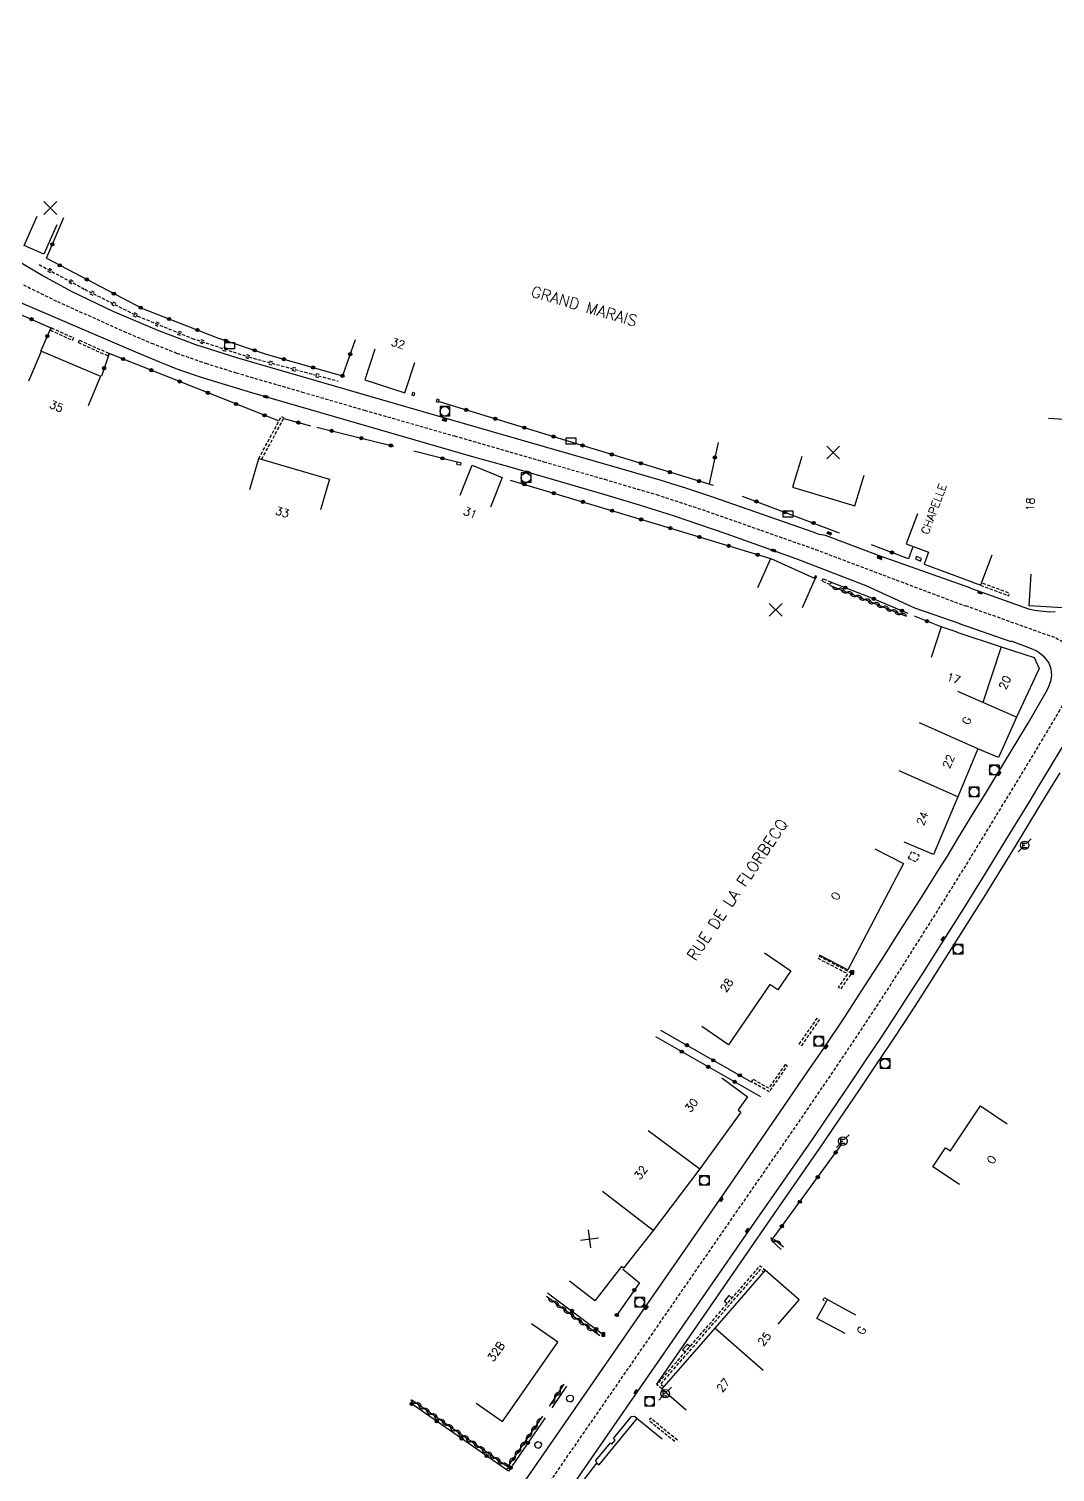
# Model space of a CAD drawing. Header units: millimetres. Extents: x 113000 to 114000, y 153000 to 154000.
# Drawn here: x 113334.1 to 113494.2, y 153215.9 to 153441.2 of the extents above; entities that cross this region are included whole.
import ezdxf
from ezdxf.enums import TextEntityAlignment as Align

# ---------------------------------------------------------------- set-up
doc = ezdxf.new("R2010")
doc.units = ezdxf.units.MM
doc.linetypes.add('DASHED', pattern=[0.75, 0.5, -0.25])
doc.layers.get('0').update_dxf_attribs({"linetype": 'CONTINUOUS'})
for name, color, linetype in [('W0001', 6, 'DASHED'), ('W0008', 7, 'CONTINUOUS'), ('W0100', 7, 'CONTINUOUS'), ('W0112', 1, 'DASHED'), ('W0220', 5, 'DASHED'), ('W0310', 3, 'CONTINUOUS'), ('W0322', 7, 'CONTINUOUS'), ('W0330', 7, 'CONTINUOUS'), ('W0400', 7, 'CONTINUOUS'), ('W0420', 7, 'CONTINUOUS'), ('W0471', 7, 'CONTINUOUS'), ('W0984', 7, 'CONTINUOUS'), ('W0989', 7, 'CONTINUOUS'), ('W0991', 7, 'CONTINUOUS'), ('W1102', 7, 'CONTINUOUS'), ('W1471', 7, 'CONTINUOUS')]:
    doc.layers.add(name, color=color, linetype=linetype)
doc.styles.get("Standard").update_dxf_attribs({"font": 'romans.shx', "width": 0.85})

# ---------------------------------------------------------------- blocks, each defined once
blk = doc.blocks.new('T420')
for p, q in [((0.75, 0.75), (-0.75, 0.75)), ((-0.75, 0.75), (-0.75, -0.75)), ((0.75, 0.75), (0.75, -0.75)), ((0.75, -0.75), (-0.75, -0.75))]:
    blk.add_line(p, q)
blk.add_ellipse((0, 0), major_axis=(-0.53, 0.53), ratio=1, start_param=3.926991, end_param=10.210176)
blk = doc.blocks.new('T400')
for p, q in [((-0.15, 0.3), (0.15, 0.3)), ((-0.15, -0.25), (-0.15, 0.3)), ((-0.15, 0.15), (0.15, 0.15)), ((-0.15, 0), (0.15, 0)), ((0.15, 0.3), (0.15, -0.25)), ((-0.15, -0.15), (0.15, -0.15)), ((-0.15, -0.25), (-0.15, -0.3)), ((-0.15, -0.3), (0.15, -0.3)), ((0.15, -0.3), (0.15, -0.25))]:
    blk.add_line(p, q)
blk = doc.blocks.new('T471')
for p, q in [((-0.333334, 0.333334), (-0.333334, -0.333334)), ((-0.333334, 0.333334), (0.333334, 0.333334)), ((-0.333334, 0), (0, 0)), ((0.500001, 0.500001), (1.000002, 1.000002)), ((-0.500001, -0.500001), (-1.000002, -1.000002)), ((-0.333334, -0.333334), (0.333334, -0.333334))]:
    blk.add_line(p, q)
blk.add_ellipse((0, 0), major_axis=(0.471405, 0.471405), ratio=1, start_param=5.4977871438, end_param=11.780972451)
blk = doc.blocks.new('t330o')
at = {"color": 0, "linetype": 'Continuous'}
for p, q in [((0.25, -0.25), (-0.25, 0.25)), ((-0.25, -0.25), (0.25, 0.25)), ((-0.25, 0.25), (-0.25, -0.25)), ((0.25, 0.25), (-0.25, 0.25)), ((0.25, -0.25), (0.25, 0.25)), ((-0.25, -0.25), (0.25, -0.25)), ((-0.25, -0.25), (-0.25, -0.25))]:
    blk.add_line(p, q, dxfattribs=at)
blk = doc.blocks.new('t991o')
at = {"color": 0, "linetype": 'Continuous'}
for p, q in [((-1, 1), (1, -1)), ((-1, -1), (1, 1))]:
    blk.add_line(p, q, dxfattribs=at)
blk = doc.blocks.new('t310o')
at = {"color": 0, "linetype": 'Continuous'}
for centre, start, end in [((-0.5, 0.38), 216.8699, 323.1304), ((0.5, -0.37), 36.8699, 143.1303)]:
    blk.add_arc(centre, 0.625, start, end, dxfattribs=at)
blk = doc.blocks.new('t220o')
at = {"color": 0, "linetype": 'Continuous'}
for p, q in [((-0.25, 0.25), (0.25, 0.25)), ((-0.25, -0.25), (0.25, -0.25))]:
    blk.add_line(p, q, dxfattribs=at)
blk = doc.blocks.new('t322o')
at = {"color": 0, "linetype": 'Continuous'}
for radius in [0.25, 0.15]:
    blk.add_circle((0, 0), radius, dxfattribs=at)
blk = doc.blocks.new('T1471')
at = {"color": 0, "linetype": 'Continuous', "flags": 128}
blk.add_lwpolyline([(-0.75, -0.5), (-0.75, 0.5), (0.75, 0.5), (0.75, -0.5), (-0.75, -0.5)], dxfattribs=at)

msp = doc.modelspace()

# ---------------------------------------------------------------- linework, layer by layer
at = {"layer": 'W0001', "flags": 128}
for points in [[(113618.87, 153561.15), (113594.7, 153516.42), (113591.37, 153511.63), (113572.61, 153476.88), (113549.03, 153433.19), (113545.68, 153428.15), (113536.58, 153411.27), (113530.32, 153399.66), (113520.49, 153381.56), (113509.95, 153362.03), (113507.28, 153357.13), (113499.91, 153343.52), (113494.87, 153334.8), (113493.81, 153333.01), (113492.44, 153330.7), (113490.63, 153327.67), (113488.73, 153324.52), (113487.34, 153322.26), (113483.67, 153316.24), (113479.93, 153310.12), (113478.8, 153308.29), (113478.01, 153307.02), (113474.29, 153301.1), (113470.64, 153295.34), (113468.54, 153292.05), (113466.66, 153289.15), (113464.33, 153285.62), (113461.97, 153282.07), (113459.46, 153278.34), (113455.5, 153272.5), (113453.78, 153269.99), (113445.09, 153257.44), (113427.1, 153231.4), (113405.22, 153199.74), (113368.7, 153146.86), (113330.69, 153092.22), (113306.38, 153057), (113275.52, 153012.41), (113267.44, 153000)], [(113480.19, 153351.19), (113494.26, 153346.16), (113499.74, 153343.19)]]:
    msp.add_lwpolyline(points, dxfattribs=at)
at = {"layer": 'W0001'}
msp.add_lwpolyline([(113310.13, 153418.49), (113316.85, 153412.86), (113329.84, 153402.92), (113338.51, 153398.66), (113348.88, 153394), (113353.18, 153392.17), (113357.12, 153390.61), (113361.64, 153389.02), (113366.4, 153387.54), (113376.71, 153384.53), (113386.44, 153381.7), (113400.47, 153377.67), (113414.42, 153373.65), (113423.91, 153370.9), (113431.99, 153368.51), (113439.8, 153365.94), (113456.8, 153359.95), (113467.29, 153355.98), (113480.17, 153351.13)], dxfattribs=at)
at = {"layer": 'W0008'}
for points in [[(113481.04, 153353.89), (113466.62, 153359.02), (113458.36, 153362.13), (113457.4, 153362.28), (113456.46, 153362.63), (113440.78, 153368.1), (113436.71, 153369.45), (113432.57, 153370.76), (113426.62, 153372.5), (113406.22, 153378.39), (113386.94, 153383.91), (113373.34, 153387.89), (113366.51, 153389.85), (113360.12, 153391.88), (113354.34, 153394.08), (113347.2, 153397.13), (113340.8, 153400.18), (113336.15, 153402.71), (113331.27, 153405.57)], [(113329.42, 153399.9), (113350.7, 153390.81), (113354.43, 153389.23), (113357.27, 153388.12), (113361.12, 153386.8), (113368.8, 153384.44), (113403.46, 153374.43), (113408.72, 153372.93), (113423.91, 153368.53), (113429.27, 153366.93), (113434.61, 153365.24), (113442.82, 153362.42), (113453.74, 153358.55), (113464.67, 153354.32), (113472.25, 153350.85), (113479.31, 153348.37)]]:
    msp.add_lwpolyline(points, dxfattribs=at)
at = {"layer": 'W0008', "flags": 128}
for points in [[(113494.2, 153350.23), (113493.36, 153350.16), (113490.92, 153350.44), (113490.1, 153350.64), (113482.1, 153353.49), (113481.04, 153353.87)], [(113400.53, 153198.64), (113429.33, 153240.34), (113442.38, 153259.15), (113451.89, 153272.96), (113455, 153277.52), (113458.16, 153282.14), (113461.22, 153286.71), (113464.53, 153291.81), (113467.29, 153296.12), (113469.51, 153299.6), (113471.44, 153302.65), (113473.12, 153305.29), (113476.17, 153310.12), (113477.39, 153312.07), (113478.98, 153314.69), (113481.72, 153319.21), (113483.36, 153321.91), (113484.95, 153324.51), (113488.69, 153330.68), (113489.97, 153332.82), (113492.82, 153337.72), (113493.1, 153338.27), (113493.52, 153339.4), (113493.68, 153340.26), (113493.6, 153341.31), (113493.22, 153342.32), (113492.55, 153343.15), (113491.71, 153343.82), (113491.22, 153344.1), (113490.76, 153344.3), (113489.31, 153344.9), (113488.59, 153345.18), (113487.4, 153345.6), (113487.33, 153345.51), (113479.29, 153348.32)], [(113495.25, 153329.03), (113493.43, 153325.99), (113491.51, 153322.83), (113490.13, 153320.56), (113486.45, 153314.54), (113482.71, 153308.42), (113481.58, 153306.57), (113480.78, 153305.29), (113477.05, 153299.36), (113473.39, 153293.59), (113471.28, 153290.28), (113469.39, 153287.37), (113467.05, 153283.81), (113464.68, 153280.26), (113462.17, 153276.52), (113458.2, 153270.66), (113456.47, 153268.14), (113449.83, 153258.54), (113447.78, 153255.58), (113429.78, 153229.54), (113407.9, 153197.89)], [(113494.92, 153325.08), (113493.01, 153321.92), (113491.62, 153319.65), (113487.94, 153313.63), (113484.2, 153307.51), (113483.06, 153305.66), (113482.26, 153304.36), (113478.52, 153298.43), (113474.86, 153292.65), (113472.75, 153289.34), (113470.85, 153286.41), (113468.51, 153282.85), (113466.13, 153279.29), (113463.61, 153275.54), (113459.64, 153269.68), (113457.9, 153267.14), (113450.83, 153256.93), (113432.02, 153229.58), (113432.05, 153229.51)], [(113443.02, 153242.15), (113442.6, 153242.51), (113443.34, 153243.44), (113443.79, 153243.04)], [(113436.47, 153234.6), (113436.03, 153234.98), (113436.84, 153235.86), (113437.25, 153235.5)], [(113422.67, 153217.27), (113422.53, 153217.68), (113424.8, 153220.44), (113425.03, 153220.23), (113425.54, 153220.85), (113425.3, 153221.11), (113428.09, 153224.56), (113428.55, 153224.63), (113429, 153224.26)]]:
    msp.add_lwpolyline(points, dxfattribs=at)
for points in [[(113418.82, 153227.81), (113419.05, 153227.46), (113418.96, 153227.04), (113418.61, 153226.81), (113418.19, 153226.9), (113417.96, 153227.25), (113418.05, 153227.67), (113418.4, 153227.9)], [(113413.83, 153220.55), (113414.06, 153220.21), (113413.97, 153219.8), (113413.62, 153219.57), (113413.22, 153219.66), (113412.99, 153220.01), (113413.08, 153220.41), (113413.42, 153220.64)]]:
    msp.add_lwpolyline(points, close=True, dxfattribs=at)
at = {"layer": 'W0100'}
for points in [[(113338.42, 153410.64), (113336.4, 153406.06), (113333.35, 153407.41), (113335.37, 153411.98)], [(113334.07, 153386.29), (113336.02, 153390.9), (113345.26, 153386.99), (113343.32, 153382.38)], [(113388.05, 153391.2), (113386.49, 153386.45), (113392.75, 153384.39), (113394.31, 153389.14)], [(113368.54, 153369.32), (113369.93, 153374.13), (113380.98, 153370.93), (113379.59, 153366.13)], [(113454.66, 153374.46), (113453.23, 153369.68), (113462.95, 153366.76), (113464.38, 153371.55)], [(113401.35, 153368.45), (113403.21, 153373.1), (113407.93, 153371.2), (113406.07, 153366.56)], [(113472.74, 153365.5), (113470.96, 153360.83), (113474.45, 153359.5), (113473.78, 153357.67), (113481.34, 153354.84)], [(113447.79, 153353.99), (113449.86, 153358.55), (113456.78, 153355.4), (113454.71, 153350.85)], [(113478.89, 153347.04), (113476.41, 153347.85), (113474.86, 153343.1)]]:
    msp.add_lwpolyline(points, dxfattribs=at)
at = {"layer": 'W0100', "flags": 128}
for points in [[(113493.19, 153380.45), (113498.18, 153380.13), (113496.48, 153353.45), (113496.31, 153350.77), (113490.17, 153351.12), (113490.45, 153356.11)], [(113484.31, 153359.04), (113482.56, 153354.36), (113481.33, 153354.81)], [(113478.88, 153347.01), (113485.79, 153344.72), (113490.93, 153343.08), (113491.71, 153341.36), (113488.15, 153333.74), (113485.37, 153327.46), (113482.15, 153328.8), (113479.01, 153321.31), (113475.24, 153312.29), (113470.62, 153314.22)], [(113466.07, 153313.21), (113470.53, 153310.89), (113461.85, 153294.28), (113457.41, 153296.59)], [(113448.84, 153296.98), (113452.96, 153294.15), (113450.91, 153291.16), (113449.67, 153292.02), (113443.22, 153282.61), (113439.09, 153285.44)], [(113442.19, 153277.43), (113446.21, 153274.46), (113444.72, 153272.44), (113445.18, 153272.08), (113438.76, 153263.25), (113431.48, 153253.62), (113426.87, 153247.71), (113426.55, 153247.96), (113422.38, 153242.62), (113418.44, 153245.7)], [(113479.27, 153260.76), (113475.12, 153263.53), (113477.11, 153266.52), (113477.86, 153266.02), (113482.54, 153273.05), (113486.7, 153270.27)], [(113450.99, 153238.99), (113454.28, 153242.76), (113448.97, 153247.38), (113441.1, 153238.33), (113432.85, 153228.87), (113436.61, 153225.58)], [(113461.44, 153237.5), (113457.04, 153239.88), (113458.66, 153242.84), (113463.04, 153240.44)], [(113403.88, 153226.63), (113407.98, 153223.77), (113416.59, 153236.14), (113412.49, 153239)], [(113417.79, 153202.15), (113414.91, 153198.06), (113410.83, 153200.93), (113415.78, 153208.24), (113415.78, 153208.24), (113422.67, 153217.27), (113423.04, 153217), (113429, 153224.26), (113432.86, 153221.08)]]:
    msp.add_lwpolyline(points, dxfattribs=at)
msp.add_lwpolyline([(113473.35, 153358.51), (113472.57, 153358.85), (113472.41, 153358.48), (113473.2, 153358.14)], close=True, dxfattribs=at)
at = {"layer": 'W0112'}
for p, q in [((113337.41, 153394.17), (113337.57, 153394.54)), ((113341.02, 153393.02), (113340.85, 153392.65)), ((113341.78, 153392.25), (113341.94, 153392.62)), ((113346.59, 153390.55), (113346.42, 153390.18)), ((113393.93, 153384.44), (113393.84, 153384.05)), ((113394.17, 153383.96), (113394.27, 153384.35)), ((113397.73, 153383.39), (113397.62, 153383.01)), ((113397.96, 153382.9), (113398.08, 153383.29)), ((113370.38, 153374), (113373.86, 153380.48)), ((113400.83, 153373.19), (113400.89, 153373.58)), ((113401.48, 153373.49), (113401.42, 153373.1)), ((113456.81, 153355.82), (113456.61, 153355.49)), ((113456.97, 153355.73), (113456.78, 153355.4)), ((113457.95, 153355.36), (113457.8, 153354.99)), ((113459.26, 153354.83), (113459.11, 153354.46))]:
    msp.add_line(p, q, dxfattribs=at)
for points in [[(113337.41, 153394.17), (113340.85, 153392.65)], [(113337.57, 153394.54), (113341.02, 153393.02)], [(113341.78, 153392.25), (113346.42, 153390.18)], [(113341.94, 153392.62), (113346.59, 153390.55)], [(113394.17, 153383.96), (113393.84, 153384.05)], [(113394.27, 153384.35), (113393.93, 153384.44)], [(113397.96, 153382.9), (113397.62, 153383.01)], [(113398.08, 153383.29), (113397.73, 153383.39)], [(113369.93, 153374.13), (113373.46, 153380.7), (113373.86, 153380.48)], [(113401.48, 153373.49), (113400.89, 153373.58)], [(113401.42, 153373.1), (113400.83, 153373.19)], [(113456.97, 153355.73), (113456.81, 153355.82)], [(113459.26, 153354.83), (113457.95, 153355.36)], [(113459.11, 153354.46), (113457.8, 153354.99)]]:
    msp.add_lwpolyline(points, dxfattribs=at)
at = {"layer": 'W0112', "flags": 128}
for points in [[(113482.56, 153354.36), (113486.94, 153352.73), (113487.08, 153353.11), (113482.7, 153354.73)], [(113457.34, 153296.45), (113462.44, 153293.8), (113460.72, 153291.3), (113460.39, 153291.53), (113461.85, 153293.65), (113457.16, 153296.1)], [(113432.85, 153228.87), (113432.05, 153229.51), (113448.18, 153248.1), (113448.97, 153247.38)], [(113433.1, 153229.18), (113432.62, 153229.56), (113448.22, 153247.53), (113448.7, 153247.08)], [(113458.66, 153242.84), (113458.13, 153243.13), (113457.94, 153242.78), (113458.46, 153242.49)], [(113435.26, 153220.85), (113431.08, 153224.28), (113430.82, 153223.97), (113435, 153220.54)]]:
    msp.add_lwpolyline(points, dxfattribs=at)
for points in [[(113471.29, 153311.75), (113472.42, 153311.19), (113472.85, 153311.62), (113472.98, 153312.18), (113471.77, 153312.75)], [(113454.28, 153282.69), (113457.06, 153286.73), (113457.39, 153286.5), (113454.61, 153282.46)], [(113452.08, 153279.53), (113449.5, 153275.8), (113447.02, 153277.23), (113446.82, 153276.89), (113449.62, 153275.27), (113452.41, 153279.3)]]:
    msp.add_lwpolyline(points, close=True, dxfattribs=at)
at = {"layer": 'W0220'}
msp.add_lwpolyline([(113335.66, 153404.42), (113342.77, 153400.58), (113351.01, 153396.4), (113359.54, 153392.9), (113368.35, 153390.01), (113382.32, 153386.24)], dxfattribs=at)
at = {"layer": 'W0310', "flags": 128}
for points in [[(113458.98, 153354.36), (113470.93, 153349.52)], [(113451.82, 153251), (113450.28, 153252.2)], [(113423.15, 153237.13), (113414.84, 153243.3)], [(113415.28, 153226.19), (113417.61, 153229.58)], [(113414.23, 153224.63), (113408.75, 153216.72), (113393.81, 153227.12)]]:
    msp.add_lwpolyline(points, dxfattribs=at)
at = {"layer": 'W0322'}
for p, q in [((113336.79, 153405.41), (113339.49, 153411.77)), ((113384.99, 153392.68), (113383.02, 153387.05)), ((113373.82, 153380.38), (113378.02, 153379.25)), ((113379.01, 153379.04), (113391.02, 153376.07)), ((113441.61, 153376.64), (113440.19, 153370.18)), ((113400.89, 153373.58), (113394.13, 153375.32)), ((113445.38, 153368.29), (113460.51, 153362.55)), ((113476.41, 153347.85), (113472.28, 153349.54))]:
    msp.add_line(p, q, dxfattribs=at)
for points in [[(113336.79, 153405.41), (113351.78, 153397.55), (113363.47, 153393.01), (113371.1, 153390.43), (113383.02, 153387.05)], [(113332.29, 153396.85), (113337.51, 153394.56), (113335.86, 153390.84)], [(113373.03, 153380.02), (113346.59, 153390.55), (113345.37, 153386.99)], [(113440.9, 153369.93), (113417.86, 153376.98), (113398.15, 153383.01)], [(113409.14, 153370.79), (113434.17, 153363.27), (113449.8, 153358.51)], [(113459.26, 153354.83), (113465.04, 153352.61), (113471.2, 153349.99)]]:
    msp.add_lwpolyline(points, dxfattribs=at)
at = {"layer": 'W0322', "flags": 128}
for points in [[(113472.01, 153360.36), (113471.31, 153358.5), (113465.54, 153360.67)], [(113431.82, 153283.88), (113448.2, 153274.52)], [(113432.61, 153284.89), (113446.77, 153276.81)], [(113451.43, 153250.65), (113449.96, 153252.06), (113460.9, 153267.08)], [(113426.72, 153247.56), (113429.32, 153245.42), (113425.73, 153240.3)], [(113415, 153243.89), (113423.69, 153237.38)], [(113415.69, 153225.91), (113418.02, 153229.3)], [(113414.64, 153224.35), (113408.88, 153216.02), (113393.54, 153226.7)]]:
    msp.add_lwpolyline(points, dxfattribs=at)
at = {"layer": 'W1102', "flags": 128}
for points in [[(113485.79, 153344.72), (113482.92, 153336.06)], [(113488.15, 153333.74), (113479.01, 153337.79)], [(113482.15, 153328.8), (113473.01, 153332.85)], [(113479.01, 153321.31), (113469.87, 153325.36)], [(113430.72, 153269.21), (113438.76, 153263.25)], [(113431.48, 153253.62), (113423.55, 153259.71)], [(113448.64, 153231.76), (113441.1, 153238.33)]]:
    msp.add_lwpolyline(points, dxfattribs=at)

# ---------------------------------------------------------------- block references
at = {"layer": 'W0220'}
for p, rotation in [((113337.31, 153403.52), 331.6328177266422), ((113340.61, 153401.74), 331.6328177266422), ((113340.61, 153401.74), 331.6328177266422), ((113340.61, 153401.74), 331.6328177266422), ((113340.61, 153401.74), 331.6328177266422), ((113340.61, 153401.74), 331.6328177266422), ((113340.61, 153401.74), 331.6328177266422), ((113343.93, 153399.99), 333.1382027088094), ((113343.93, 153399.99), 333.1382027088094), ((113343.93, 153399.99), 333.1382027088094), ((113343.93, 153399.99), 333.1382027088094), ((113343.93, 153399.99), 333.1382027088094), ((113347.27, 153398.3), 333.1382027088094), ((113347.27, 153398.3), 333.1382027088094), ((113347.27, 153398.3), 333.1382027088094), ((113347.27, 153398.3), 333.1382027088094), ((113350.62, 153396.6), 333.1382027088094), ((113350.62, 153396.6), 333.1382027088094), ((113350.62, 153396.6), 333.1382027088094), ((113354.07, 153395.15), 337.688275863171), ((113354.07, 153395.15), 337.688275863171), ((113357.54, 153393.72), 337.688275863171), ((113361.05, 153392.41), 341.8189242040798), ((113364.61, 153391.24), 341.8189242040798), ((113368.18, 153390.07), 341.8189242040798), ((113371.79, 153389.08), 344.9153999770896), ((113375.41, 153388.11), 344.9153999770896), ((113379.04, 153387.13), 344.9153999770896)]:
    msp.add_blockref('t220o', p, dxfattribs=dict(at, rotation=rotation))
at = {"layer": 'W0310'}
for p, rotation in [((113460.37, 153353.8), 337.9585746848231), ((113461.76, 153353.24), 337.9585746848231), ((113463.15, 153352.67), 337.9585746848231), ((113464.54, 153352.11), 337.9585746848231), ((113465.93, 153351.55), 337.9585746848231), ((113467.32, 153350.99), 337.9585746848231), ((113468.71, 153350.42), 337.9585746848231), ((113470.1, 153349.86), 337.9585746848231), ((113450.64, 153251.92), 141.9145752125936), ((113415.93, 153242.5), 143.3747874228432), ((113417.13, 153241.6), 143.3747874228432), ((113418.33, 153240.71), 143.3747874228432), ((113419.54, 153239.81), 143.3747874228432), ((113420.74, 153238.92), 143.3747874228432), ((113421.94, 153238.02), 143.3747874228432), ((113416.98, 153228.66), 55.49946059439266), ((113394.49, 153226.65), 145.159499039675), ((113416.13, 153227.43), 55.49946059439266), ((113395.72, 153225.79), 145.159499039675), ((113396.95, 153224.93), 145.159499039675), ((113398.18, 153224.07), 145.159499039675), ((113399.41, 153223.22), 145.159499039675), ((113400.64, 153222.36), 145.159499039675), ((113412.52, 153222.17), 235.3043346772766), ((113413.37, 153223.4), 235.3043346772766), ((113401.88, 153221.5), 145.159499039675), ((113403.11, 153220.65), 145.159499039675), ((113404.34, 153219.79), 145.159499039675), ((113410.81, 153219.7), 235.3043346772766), ((113411.67, 153220.93), 235.3043346772766), ((113405.57, 153218.93), 145.159499039675), ((113406.8, 153218.08), 145.159499039675), ((113408.03, 153217.22), 145.159499039675), ((113409.1, 153217.23), 235.3043346772766), ((113409.96, 153218.47), 235.3043346772766)]:
    msp.add_blockref('t310o', p, dxfattribs=dict(at, rotation=rotation))
at = {"layer": 'W0322'}
for p, rotation in [((113337.72, 153407.6), 67.00512792040153), ((113338.89, 153404.31), 332.3388198285916), ((113343.1, 153402.11), 332.3388198285916), ((113347.31, 153399.9), 332.3388198285916), ((113334.47, 153395.9), 336.3659780029827), ((113351.51, 153397.7), 332.3388198285916), ((113355.93, 153395.94), 338.7448251545118), ((113360.35, 153394.22), 338.7448251545118), ((113336.94, 153393.26), 246.0703169320336), ((113364.8, 153392.56), 341.3602823399532), ((113348.75, 153389.69), 158.289752305495), ((113369.3, 153391.04), 341.3602823399532), ((113373.85, 153389.66), 344.1657591271464), ((113384.21, 153390.44), 250.7535447576765), ((113345.8, 153388.25), 251.006253195574), ((113353.17, 153387.93), 158.289752305495), ((113378.42, 153388.36), 344.1657591271464), ((113382.99, 153387.06), 344.1657591271464), ((113357.58, 153386.17), 158.289752305495), ((113361.99, 153384.42), 158.289752305495), ((113366.41, 153382.66), 158.289752305495), ((113370.82, 153380.9), 158.289752305495), ((113402.29, 153381.74), 162.9888773490202), ((113406.84, 153380.35), 162.9888773490202), ((113376.11, 153379.76), 344.9168269010914), ((113381.31, 153378.47), 346.0951819974421), ((113411.38, 153378.96), 162.9888773490202), ((113415.92, 153377.57), 162.9888773490202), ((113385.93, 153377.33), 346.0951819974421), ((113390.54, 153376.18), 346.0951819974421), ((113420.46, 153376.18), 162.9869353153504), ((113398.59, 153374.17), 165.5497398605007), ((113425.01, 153374.79), 162.9869353153504), ((113429.55, 153373.4), 162.9869353153504), ((113441.1, 153374.32), 257.6355083216326), ((113434.09, 153372.01), 162.9869353153504), ((113411.41, 153370.11), 343.2654639140164), ((113415.96, 153368.74), 343.2654639140164), ((113438.63, 153370.62), 162.9869353153504), ((113420.51, 153367.37), 343.2654639140164), ((113447.6, 153367.45), 339.2491904633308), ((113425.06, 153366.01), 343.2654639140164), ((113429.61, 153364.64), 343.2654639140164), ((113452.04, 153365.77), 339.2491904633308), ((113456.48, 153364.08), 339.2491904633308), ((113434.16, 153363.27), 343.2654639140164), ((113438.7, 153361.89), 343.0854267478608), ((113443.25, 153360.51), 343.0854267478608), ((113447.79, 153359.12), 343.0854267478608), ((113468.73, 153359.47), 159.353359669565), ((113461.48, 153353.98), 339.0076766786958), ((113465.9, 153352.25), 336.9398610083111), ((113470.27, 153350.39), 336.9398610083111), ((113474.21, 153348.75), 157.8240818932957), ((113435.95, 153281.52), 330.2734608493793), ((113436.74, 153282.54), 330.2734608493943), ((113440.07, 153279.16), 330.2734608493793), ((113440.86, 153280.18), 330.2734608493943), ((113444.2, 153276.81), 330.2734608493793), ((113444.99, 153277.83), 330.2734608493943), ((113459.95, 153265.78), 53.92452818816909), ((113457.16, 153261.94), 53.92452818816909), ((113454.36, 153258.1), 53.92452818816909), ((113451.56, 153254.26), 53.92452818816909), ((113428.53, 153244.29), 234.9284633496549), ((113418.8, 153241.05), 323.1562033942025), ((113425.8, 153240.4), 234.9284633496549), ((113422.6, 153238.2), 323.1562033942025), ((113393.79, 153226.52), 145.1594990397424), ((113397.69, 153223.81), 145.1594990397424), ((113401.59, 153221.09), 145.1594990397424), ((113411.94, 153220.44), 235.3043346772925), ((113405.49, 153218.38), 145.1594990397424), ((113409.23, 153216.54), 235.3043346772925)]:
    msp.add_blockref('t322o', p, dxfattribs=dict(at, rotation=rotation))
at = {"layer": 'W0330'}
for p in [(113462.52, 153293.89), (113423.7, 153237.36)]:
    msp.add_blockref('t330o', p, dxfattribs=at)
at = {"layer": 'W0400'}
for p, rotation in [((113371.07, 153383.79), 74.08003818496785), ((113398.95, 153380.16), 73.99347439472687), ((113411.86, 153372.02), 73.68349951437281), ((113458.96, 153362.48), 68.59242200698556), ((113450.28, 153359.79), 70.44605220967166), ((113466.82, 153358.78), 69.88921720380725), ((113466.85, 153358.61), 70.62207926261846), ((113482.47, 153353.21), 249.1093108158965), ((113485.42, 153324.98), 327.7764636510242), ((113476.72, 153299.12), 147.0716885500621), ((113458.46, 153282.31), 325.7336611857935), ((113442.07, 153258.44), 145.2462268663824), ((113446.2, 153253.56), 145.2564433487882), ((113430.38, 153241.59), 325.003067836107), ((113428.78, 153228.37), 146.0622227275535)]:
    msp.add_blockref('T400', p, dxfattribs=dict(at, rotation=rotation))
at = {"layer": 'W0420'}
for p in [(113398.97, 153381.52), (113411.62, 153371.14), (113484.7, 153325.52), (113481.56, 153322.06), (113479.04, 153297.52), (113457.32, 153283.15), (113467.66, 153279.66), (113439.46, 153261.41), (113429.35, 153242.39), (113430.9, 153226.9)]:
    msp.add_blockref('T420', p, dxfattribs=at)
at = {"layer": 'W0471'}
for p in [(113489.45, 153313.75), (113461.06, 153267.55), (113433.34, 153228.12)]:
    msp.add_blockref('T471', p, dxfattribs=at)
at = {"layer": 'W0991'}
for p, rotation in [((113337.41, 153413.27), 90), ((113459.57, 153375.08), 90), ((113450.6, 153350.52), 90), ((113421.56, 153252.28), 52.23782911430251)]:
    msp.add_blockref('t991o', p, dxfattribs=dict(at, rotation=rotation))
at = {"layer": 'W1471'}
for p in [(113365.41, 153391.77), (113418.66, 153376.88), (113452.52, 153365.47)]:
    msp.add_blockref('T1471', p, dxfattribs=at)

# ---------------------------------------------------------------- texts
at = {"layer": 'W0984'}
msp.add_text('CHAPELLE', height=1.25, rotation=69.4904, dxfattribs=at).set_placement((113475.26, 153366.26), align=Align.MIDDLE)
at = {"layer": 'W0989'}
for s, rotation, p in [('GRAND MARAIS', 343.9302, (113420.72, 153397.93)), ('RUE DE LA FLORBECQ', 56.059, (113444.67, 153306.79))]:
    msp.add_text(s, height=1.75, rotation=rotation, dxfattribs=at).set_placement(p, align=Align.MIDDLE)
at = {"layer": 'W0991'}
for s, rotation, p in [('32', 341.7904, (113391.68, 153392.11)), ('35', 337.0728, (113338.35, 153382.31)), ('18', 86.3561, (113490.33, 153366.99)), ('33', 343.8699, (113373.61, 153365.77)), ('31', 338.1756, (113402.94, 153365.66)), ('17', 341.6494, (113478.35, 153339.81)), ('20', 66.1162, (113486.35, 153339.17)), ('G', 66.1162, (113480.4, 153333.22)), ('22', 66.1162, (113477.57, 153326.85)), ('24', 66.1162, (113473.5, 153317.95)), ('O', 62.487, (113459.97, 153305.82)), ('28', 55.5608, (113442.94, 153291.91)), ('30', 52.9518, (113437.44, 153273.16)), ('32', 52.9518, (113429.53, 153262.65)), ('O', 56.3023, (113484.28, 153264.66)), ('G', 61.32, (113463.99, 153238)), ('32B', 54.8724, (113406.96, 153234.7)), ('25', 50.6113, (113448.83, 153236.66)), ('27', 50.6113, (113442.43, 153229.43))]:
    msp.add_text(s, height=1.25, rotation=rotation, dxfattribs=at).set_placement(p, align=Align.MIDDLE)

doc.saveas('drawing.dxf')
